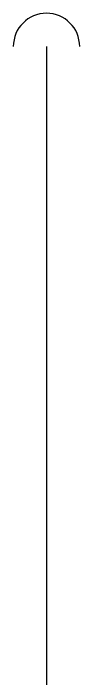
# Model space of a CAD drawing. Header units: inches. Extents: x 0 to 2.1, y -0.07 to 2.7.
# Drawn here: x 1.34839 to 1.35239, y 0.17332 to 0.2135 of the extents above; entities that cross this region are included whole.
import ezdxf

# ---------------------------------------------------------------- set-up
doc = ezdxf.new("R2010")
doc.units = ezdxf.units.IN
doc.header["$LTSCALE"] = 0.0393700787401575
doc.header["$MEASUREMENT"] = 0
doc.layers.add('freetronics11$screen', color=52, linetype='Continuous', true_color=0xd7d71f)

msp = doc.modelspace()

# ---------------------------------------------------------------- linework, layer by layer
at = {"layer": 'freetronics11$screen'}
msp.add_line((1.350394, 0.2114960000000002, -0.0642037024644965), (1.350394, 0.1288190000000002, -0.0642037024644965), dxfattribs=at)
msp.add_arc((1.350394, 0.2114960000000002, -0.0642037024644965), 0.002, 0, 180, dxfattribs=at)

doc.saveas('drawing.dxf')
